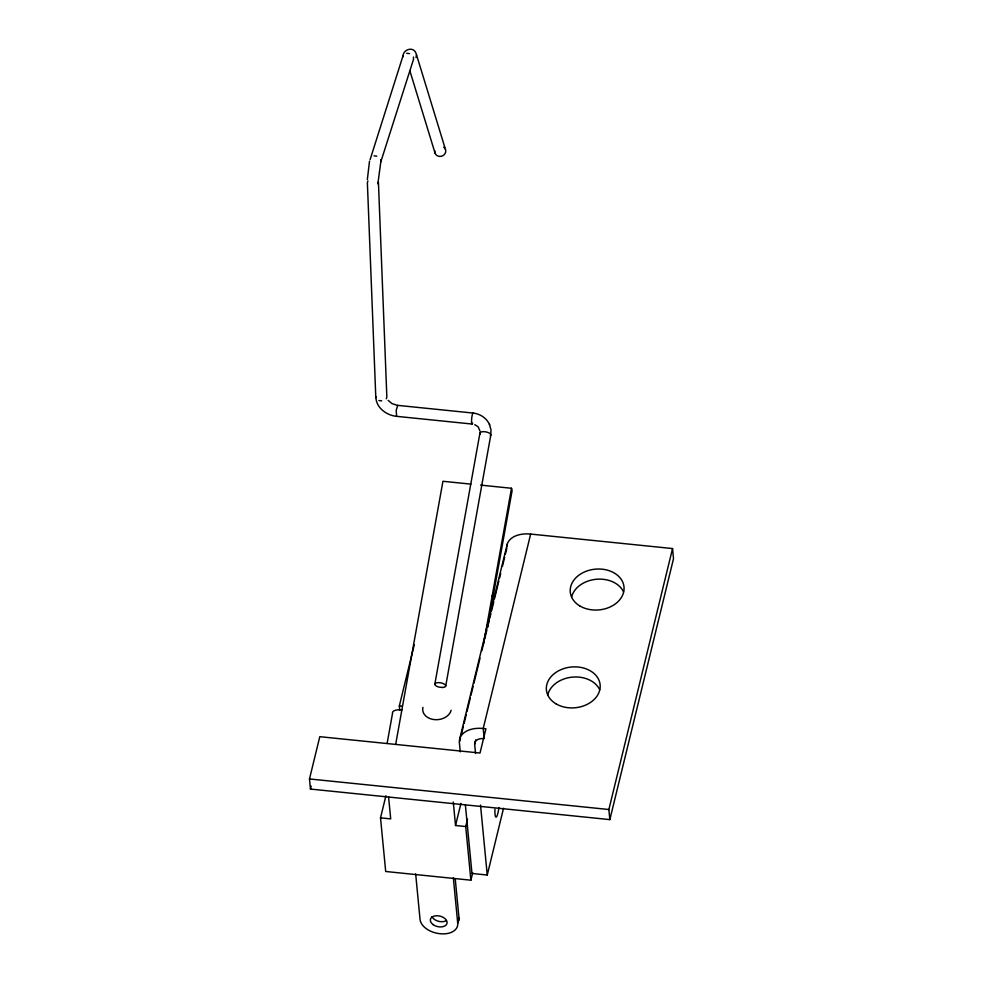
<?xml version="1.0" encoding="UTF-8"?>
<svg xmlns="http://www.w3.org/2000/svg" width="983" height="983" viewBox="0 0 983 983"><rect width="100%" height="100%" fill="white"/><g stroke="black" fill="none" stroke-linecap="round" stroke-linejoin="round"><path stroke-width="1.47" d="M416.485 54.888L416.03 57.518M490.8 434.646L490.972 429.669L489.387 424.337M367.347 179.484L369.51 161.249M413.438 57.075L413.511 59.336L380.802 161.9L377.865 183.809M472.123 424.042L396.444 416.325C386.479 415.33 375.813 407.527 375.899 396.763M370.087 159.676L402.944 56.006C403.46 49.015 413.917 46.164 416.141 53.598L445.397 149.232M380.802 161.9L380.728 159.627M402.797 57.125L402.944 56.006M387.118 743.443L392.512 713.412A10.727 4.399 10.2 0 1 401.863 709.886M395.67 744.414L442.94 481.277L470.918 484.127M434.879 683.91L479.962 432.938M445.68 686.22L490.763 435.236M483.673 643.189L511.504 488.268L480.589 485.111M487.519 627.51L512.106 490.64L511.504 488.268M506.773 546.88A25.951 16.367 13.7 0 1 530.66 534.076L672.544 548.563L673.515 558.663L609.841 819.613L310.456 789.066L309.485 778.954L319.794 736.685L480.011 753.027L485.934 728.759L483.218 728.489A25.951 16.367 13.7 0 0 459.38 742.73L460.265 751.86M310.456 789.066L311.169 786.142M399.762 710.34L399.331 705.929L414.261 644.787M472.7 872.769L470.882 880.19L385.692 871.491L380.519 817.856L385.914 795.751M459.835 738.466L507.265 544.054M459.749 741.256L460.474 738.282M461.199 735.309L463.362 726.412M464.087 723.439L466.261 714.543M466.986 711.569L470.243 698.213M470.968 695.251L473.142 686.343M473.867 683.369L480.023 658.143M481.83 650.721L484.005 641.825M484.73 638.852L486.904 629.943M487.629 626.982L489.079 621.047M489.804 618.074L490.886 613.625M491.611 610.652L493.785 601.756M494.51 598.782L498.86 580.978M499.585 578.004L500.666 573.556M502.473 566.134L504.648 557.238M505.373 554.265L506.823 548.33M475.539 753.408L474.654 744.291L475.747 739.843M470.882 880.19L465.721 826.543L455.534 825.511L460.929 803.406M530.66 534.076L483.218 728.489L484.189 738.589A10.383 6.549 13.7 0 0 474.654 744.291M465.721 826.543L467.515 819.183M415.662 873.875L420.048 919.437A19.033 12.005 13.7 0 0 439.905 933.703L440.249 933.739A19.033 12.005 13.7 0 0 457.722 923.283L459 918.073L455.203 878.581M465.389 805.052L471.975 873.457L487.249 875.017L503.542 808.235M609.841 819.613L608.87 809.513L672.544 548.563M367.925 180.933L367.372 182.74L375.813 397.685M386.307 398.754L386.847 396.948L378.418 182.002M396.604 416.288L396.21 410.304L397.71 405.365L473.069 413.057C480.232 413.794 486.806 418.242 489.718 424.889M406.692 53.303L409.506 53.598M373.995 155.855L376.796 156.15M381.711 400.843L378.897 400.56M491.623 596.116L494.67 596.435M399.331 705.929L402.244 706.224M309.485 778.954L608.87 809.513M380.519 817.856L390.706 818.888L388.58 796.857M474.801 424.656L478.193 426.868L480.011 431.168M388.138 400.339L391.947 403.571L397.771 405.463M409.862 70.776L435.125 153.36M480.515 805.102L487.249 875.017M453.274 802.005L455.534 825.511M453.335 877.721L457.722 923.283M547.764 694.797A26.996 20.459 -5.5 0 1 572.18 677.14A26.996 20.459 -5.5 0 1 599.655 689.661M571.639 596.951A26.996 20.459 -5.5 0 1 596.054 579.294A26.996 20.459 -5.5 0 1 623.529 591.815M498.909 807.608A11.771 1.954 -84.2 0 1 496.182 817.094A11.771 1.954 -84.2 0 1 494.953 809.292M480.269 434.167A5.542 2.273 10.2 0 1 485.479 431.807A5.542 2.273 10.2 0 1 490.37 435.752M443.726 147.167A5.542 5.075 -17 0 1 445.078 153.557A5.542 5.075 -17 0 1 438.467 156.211A5.542 5.075 -17 0 1 434.83 150.743M472.676 423.095A5.542 0.922 -84.2 0 1 471.582 419.692A5.542 0.922 -84.2 0 1 473.302 413.13M459 918.073A19.033 12.005 13.7 0 1 458.791 920.764M446.294 920.653A8.54 5.382 13.7 0 1 432.029 916.734M451.111 710.23A14.364 10.887 -5.5 0 1 434.375 719.617A14.364 10.887 -5.5 0 1 422.936 707.355M442.731 687.486L438.946 687.105A5.542 2.273 10.2 0 1 435.567 683.197A5.542 2.273 10.2 0 1 444.267 684.082A5.542 2.273 10.2 0 1 442.731 687.486M555.727 703.668A26.996 20.459 -5.5 0 0 599.741 690.103A26.996 20.459 -5.5 0 0 564.328 668.415A26.996 20.459 -5.5 0 0 555.727 703.668M579.601 605.811A26.996 20.459 -5.5 0 0 623.615 592.245A26.996 20.459 -5.5 0 0 588.203 570.558A26.996 20.459 -5.5 0 0 579.601 605.811M433.171 924.659A8.54 5.382 13.7 0 0 446.946 923.615A8.54 5.382 13.7 0 0 436.034 915.763A8.54 5.382 13.7 0 0 433.171 924.659"/></g></svg>
